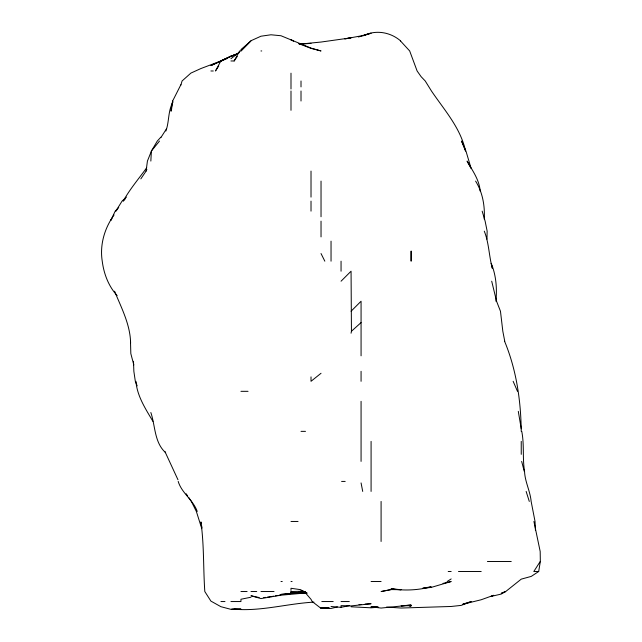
<?xml version="1.0" encoding="UTF-8"?>
<svg xmlns="http://www.w3.org/2000/svg" width="642" height="642" viewBox="0 0 642 642"><rect width="100%" height="100%" fill="white"/><g stroke="black" fill="none" stroke-linecap="round" stroke-linejoin="round"><path stroke-width="0.96" d="M486.957 239.161L487.15 231.152L485.127 221.145L482.158 211.13M484.253 219.139C484.991 206.018 482.68 192.367 475.594 181.1M495.929 301.226C497.101 288.427 496.178 275.354 491.21 263.38L492.318 268.26M150.846 161.078L151.376 151.071L157.282 141.055L160.861 137.171M291.115 591.531L290.995 592.959L290.995 591.531L301.01 591.266M171.334 111.026L172.634 101.011L180.883 84.72M140.839 178.877L146.095 171.085L147.419 161.078L151.424 151.071M492.879 595.575L491.21 596.386L501.217 594.083L505.527 591.531L501.217 593.36L505.703 591.531L521.24 579.14L531.255 576.396L538.686 571.508L540.331 561.501L540.187 551.494L533.919 521.456M170.868 111.026L172.634 101.011M351.062 333.206L351.447 331.256L361.069 322.597M165.861 131.048C169.424 121.531 167.803 110.737 173.115 101.829M180.883 85.097L182.063 80.996L190.891 73.092L200.906 68.542L220.92 60.974L239.121 52.764M146.095 171.085L146.874 169.416M230.935 60.974L234.169 60.974L239.61 50.959L240.943 50.959L250.958 40.952L240.943 49.57M160.861 137.613L166.527 128.769M146.705 167.755C138.736 178.765 129.853 189.117 123.208 201.123L125.11 199.116M540.211 561.501L533.807 571.508L538.686 571.508M111.885 218.673L110.809 220.35L115.215 211.13L118.714 207.599M218.745 65.974L215.487 70.981L220.92 60.854L230.935 56.175L237.307 53.992L230.935 56.175L210.913 65.588L227.292 58.422M234.169 60.974L237.299 56.352M114.051 214.982C104.518 228.239 99.638 244.907 102.239 261.182C103.827 273.693 108.506 286.22 117.149 295.601M151.376 151.071L159.505 141.055M117.061 209.717L115.809 211.13L122.052 201.123L126.442 197.11M240.943 50.959L250.958 40.735L260.965 36.209L270.972 34.78L280.987 35.743L311.017 48.094L321.032 50.959L311.932 48.615M341.054 281.204L351.062 271.197L351.447 331.256M351.062 311.234L361.069 301.226L361.069 355.82M321.032 373.275L311.017 381.308L311.017 376.894M230.935 58.727L239.402 52.154M447.097 581.524L451.166 578.94M493.714 595.262L481.195 599.756L462.994 604.218M363.805 35.543C375.947 29.572 390.577 32.164 400.672 40.952M358.34 36.971L364.712 35.342M363.805 35.607L371.084 33.24L361.069 35.896L344.69 38.889M230.935 56.151L235.486 54.706M462.994 604.058L471.188 601.602L461.181 605.398L451.166 606.473L401.114 608.038L386.556 607.043M337.411 606.923L331.039 608.464L321.032 607.789L321.032 608.375L329.041 608.054M442.98 583.418L451.166 581.524L431.143 587.43L422.958 588.249M250.958 597.229L240.943 599.251L240.943 601.546L230.935 601.546M331.039 606.505L341.054 607.348L349.24 605.687M270.972 596.675L273.709 596.169M275.53 595.84L277.344 595.503M279.166 595.174L280.987 594.837M345.605 38.793L351.062 37.822L321.032 42.043L301.01 44.009M301.01 592.165L304.685 591.531M422.958 588.136L431.143 586.804C418.07 590.239 404.444 590.905 391.106 588.746L401.114 589.725L391.106 589.565L381.091 591.531L393.835 589.059M306.467 592.895L280.987 595.182L260.965 598.585L250.958 595.744L259.143 597.542M305.319 591.755L290.995 593.112L300.095 592.245M263.693 597.598L265.515 597.365M267.337 597.132L270.065 596.787M313.946 602.132C286.468 603.624 259.416 612.027 231.842 608.961M306.467 592.855L301.01 593.513L307.012 593.184M284.631 594.436L287.359 594.131M378.363 607.204L371.084 607.813L351.062 606.786M305.319 591.675L301.01 592.02L304.942 591.78M359.255 604.676L361.069 604.531L359.071 604.491M302.005 43.953L311.017 43.415L299.003 43.664M365.073 604.09L371.084 603.729L351.062 605.92L341.054 605.631L341.054 607.348M301.01 593.176L307.012 593.048M377.087 607.011L371.084 607.059L378.09 607.3M260.965 50.959L261.735 50.959M210.913 70.981L213.288 70.981M240.943 391.323L248.037 391.323M301.01 431.36L305.488 431.36M341.6 481.42L345.179 481.42M290.995 521.456L298.048 521.456M487.414 561.501L511.233 561.501M448.196 571.508L451.166 571.508M458.476 571.508L481.195 571.508M280.987 581.524L282.239 581.524M290.995 581.524L292.086 581.524M371.084 581.524L381.091 581.524M240.943 591.531L247.098 591.531M250.958 591.531L256.728 591.531M260.965 591.531L274.038 591.531M220.92 601.546L224.973 601.546M321.803 601.546L333.182 601.546M341.054 601.546L349.296 601.546M299.003 43.849L301.01 43.865L299.003 43.744M233.937 608.937L240.943 609.057L230.935 609.346L220.92 606.698L210.913 601.113L204.806 591.531C203.209 568.371 204.18 545.026 200.906 521.922L201.259 523.832M321.032 607.789L329.041 607.934M409.123 605.607L411.121 605.703L401.114 605.847L411.121 605.021L381.091 608.062L371.084 606.802L378.09 607.228M303.008 590.857L301.01 590.343L304.043 591.531M409.123 605.735L411.121 605.863L409.307 605.655M301.01 589.725L290.995 588.273L290.995 590.447M299.188 43.776L301.01 44.121M301.01 44.531L311.017 48.383M321.032 608.375L312.205 601.546L311.017 599.339L304.276 591.531M400.488 40.952L409.684 50.959L417.115 70.981L421.136 76.695L425.237 80.996L431.456 91.004C444.344 110.055 460.587 127.902 465.554 151.071L461.55 141.055L465.956 151.071L471.188 168.661L467.079 161.078C472.472 170.612 479.341 179.784 480.176 191.107M165.652 452.682C154.297 442.635 155.364 425.839 150.846 412.517M152.932 421.353C145.63 409.018 137.035 395.978 135.952 381.308M186.124 493.738L187.713 496.057M188.772 497.598L191.364 501.434L196.356 511.449L201.789 528.687M197.238 511.449C193.17 499.901 181.678 493.128 178.195 481.42M321.032 253.55L324.828 261.182M177.962 479.751L164.85 451.382M114.581 291.211C121.434 307.967 130.302 324.643 130.607 343.093M513.143 381.308L517.492 391.323M137.179 385.858L135.318 381.308L133.857 371.301L133.488 361.286M133.801 364.929L130.824 353.582L130.487 341.271M484.277 231.152C489.076 243.061 488.915 256.102 492.39 268.412M504.588 341.271C516.393 369.792 520.895 400.6 521.24 431.352M526.135 491.427L529.297 501.434M521.665 461.397L524.273 471.405M491.7 281.204L496.547 301.226L500.463 311.234L502.822 331.256L504.756 341.271M521.24 428.752L518.295 411.345M361.069 482.928L362.714 491.427M201.612 525.742L201.973 527.652M521.761 431.36C524.386 444.641 522.387 458.147 524.538 471.405C524.955 481.837 530.228 491.09 531.143 501.434L535.035 521.456L535.444 530.469M521.24 441.375L521.24 454.343M381.091 501.434L381.091 541.479M371.084 441.375L371.084 491.427M361.069 371.301L361.069 381.308M361.069 401.33L361.069 461.397M341.054 261.182L341.054 271.197M331.039 241.159L331.039 261.182M321.032 181.1L321.032 216.739M321.032 221.145L321.032 236.898M311.017 171.085L311.017 197.102M311.017 201.123L311.017 211.13M301.01 80.996L301.01 86.895M301.01 91.004L301.01 101.011M290.995 73.172L290.995 88.981M290.995 91.004L290.995 110.312M411.129 251.174L411.121 261.182L411.121 251.174M301.01 592.614L280.987 594.42L301.01 592.614M293.45 40.952L290.995 39.836L293.362 40.952"/></g></svg>
